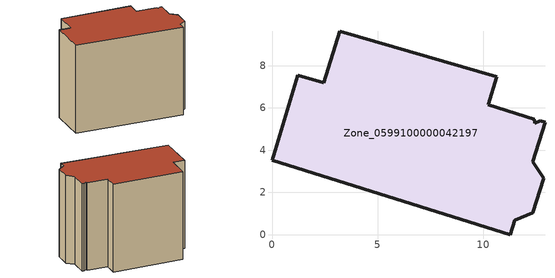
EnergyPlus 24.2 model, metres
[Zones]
Zone_0599100000042197
 floor ground (C_G): 3.21,9.62 10.64,7.48 10.23,6.14 12.43,5.46 12.44,5.26 12.7,5.38 12.93,5.31 12.35,3.46 12.87,2.67 12.36,1.04 11.5,0.67 11.29,0 0,3.52 1.23,7.55 2.45,7.18 z0
 wall outside (C_F): 12.93,5.31 12.7,5.38 12.44,5.26 12.43,5.46 10.23,6.14 10.64,7.48 3.21,9.62 2.45,7.18 1.23,7.55 0,3.52 11.29,0 11.5,0.67 12.36,1.04 12.87,2.67 12.35,3.46 12.93,5.31 z0:9.71
 roof outside (C_R): 12.44,5.26 12.43,5.46 10.23,6.14 10.64,7.48 3.21,9.62 2.45,7.18 1.23,7.55 0,3.52 11.29,0 11.5,0.67 12.36,1.04 12.87,2.67 12.35,3.46 12.93,5.31 12.7,5.38 z9.71
[BUILDING]
Pand.0599100000042197: North Axis=0; Terrain=City; Loads Convergence Tolerance Value=0.04; Temperature Convergence Tolerance Value=0.4; Solar Distribution=FullExterior; Maximum Number of Warmup Days=25; Minimum Number of Warmup Days=1
[Site:Location]
Rotterdam.The.Hague.AP_ZH_NLD Design_Conditions: Latitude=51.96; Longitude=4.45; Time Zone=1; Elevation=-4.5
[SITE:GROUNDTEMPERATURE:BUILDINGSURFACE]
18, 18, 18, 18, 18, 18, 18, 18, 18, 18, 18, 18
[MATERIAL] Thermal Absorptance=0.9; Solar Absorptance=0.7; Visible Absorptance=0.7
Name | Roughness | Thickness | Conductivity | Density | Specific Heat
G.TC.1946 | MediumSmooth | 0.15 | 1 | 540 | 1210
F.TC.1946 | Rough | 0.3 | 0.857143 | 1920 | 840
R.TC.1946 | MediumRough | 0.2 | 0.909091 | 1500 | 1000
[CONSTRUCTION]
C_G: G.TC.1946
C_F: F.TC.1946
C_R: R.TC.1946
[ZONE]
Zone_0599100000042197: Type=1; Multiplier=1; Ceiling Height=Autocalculate; Volume=Autocalculate; Floor Area=autocalculate; Part of Total Floor Area=Yes
[ZONEINFILTRATION:DESIGNFLOWRATE]
Infil_Zone_0599100000042197: Zone or ZoneList or Space or SpaceList=Zone_0599100000042197; Schedule=AlwaysOn; Design Flow Rate Calculation Method=Flow/Area; Flow Rate per Floor Area=0.003; Constant Term Coefficient=1; Temperature Term Coefficient=0; Velocity Term Coefficient=0; Velocity Squared Term Coefficient=0
[HVACTEMPLATE:ZONE:IDEALLOADSAIRSYSTEM]
Zone_0599100000042197: Maximum Heating Supply Air Temperature=50; Minimum Cooling Supply Air Temperature=13; Maximum Heating Supply Air Humidity Ratio=0.0156; Minimum Cooling Supply Air Humidity Ratio=0.0077; Heating Limit=NoLimit; Cooling Limit=NoLimit; Dehumidification Control Type=ConstantSensibleHeatRatio; Cooling Sensible Heat Ratio=0.7; Dehumidification Setpoint=60; Humidification Control Type=None; Humidification Setpoint=30; Outdoor Air Method=None; Outdoor Air Flow Rate per Person=0.00944; Outdoor Air Flow Rate per Zone Floor Area=0; Outdoor Air Flow Rate per Zone=0; Demand Controlled Ventilation Type=None; Outdoor Air Economizer Type=NoEconomizer; Heat Recovery Type=None; Sensible Heat Recovery Effectiveness=0.7; Latent Heat Recovery Effectiveness=0.65
[ZONECONTROL:THERMOSTAT]
ThermostatControl_Zone_0599100000042197: Zone or ZoneList=Zone_0599100000042197; Control Type Schedule=DualSetpointControlType; Control 1=Thermostat_Zone_0599100000042197; Temperature Difference Between Cutout And Setpoint=0
[THERMOSTATSETPOINT:DUALSETPOINT]
Thermostat_Zone_0599100000042197: Heating Setpoint Temperature Schedule=HeatingSetpoint_Zone_0599100000042197; Cooling Setpoint Temperature Schedule=CoolingSetpoint_Zone_0599100000042197
[SCHEDULE:COMPACT]
HeatingSetpoint_Zone_0599100000042197: Through: 12/31, For: AllDays, Until: 24:00, 21
CoolingSetpoint_Zone_0599100000042197: Through: 12/31, For: AllDays, Until: 24:00, 24
DualSetpointControlType: Through: 12/31, For: AllDays, Until: 24:00, 4
AlwaysOn: Through: 12/31, For: AllDays, Until: 24:00, 1
